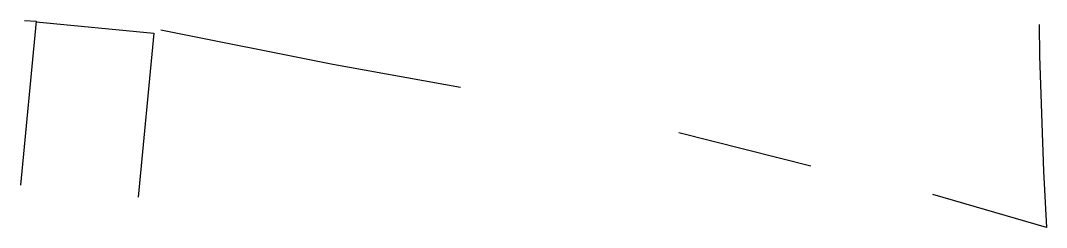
# Model space of a CAD drawing. Header units: millimetres. Extents: x 229854 to 231132, y 144419 to 144704.
# Drawn here: x 231002.36 to 231033.53, y 144589.67 to 144595.96 of the extents above; entities that cross this region are included whole.
import ezdxf

# ---------------------------------------------------------------- set-up
doc = ezdxf.new("R2010")
doc.units = ezdxf.units.MM
doc.layers.add('Fond de plan1', color=7, linetype='Continuous')

msp = doc.modelspace()

# ---------------------------------------------------------------- linework, layer by layer
at = {"layer": 'Fond de plan1'}
for points in [[(231002.835, 144595.934), (231002.358, 144590.957)], [(231002.478, 144595.957), (231002.835, 144595.934)], [(231002.835, 144595.934), (231002.831, 144595.915), (231006.405, 144595.573)], [(231006.405, 144595.573), (231005.928, 144590.596)], [(231015.722, 144593.924), (231011.849, 144594.626), (231006.624, 144595.66)], [(231033.299, 144595.837), (231033.315, 144594.887)], [(231033.315, 144594.887), (231033.435, 144591.38)], [(231026.365, 144591.538), (231022.355, 144592.55)], [(231033.435, 144591.38), (231033.525, 144589.673)], [(231033.525, 144589.673), (231030.075, 144590.676)]]:
    msp.add_lwpolyline(points, dxfattribs=at)

doc.saveas('drawing.dxf')
